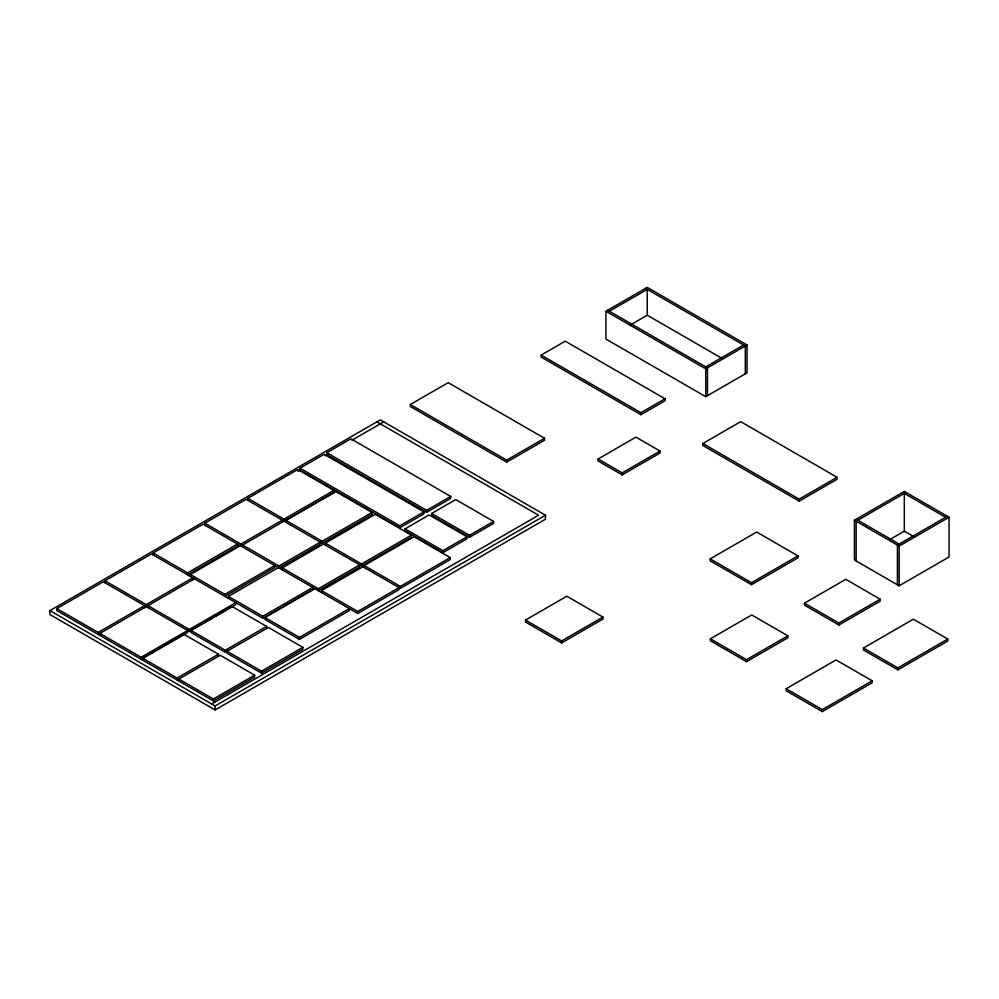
<?xml version="1.0" encoding="UTF-8"?>
<svg xmlns="http://www.w3.org/2000/svg" width="999" height="999" viewBox="0 0 999 999"><rect width="100%" height="100%" fill="white"/><g stroke="black" fill="none" stroke-linecap="round" stroke-linejoin="round"><path stroke-width="1.5" d="M49.95 610.589L380.307 419.867L545.479 515.234L545.479 519.205L215.122 709.927L49.95 614.56L49.95 610.589L215.122 705.956L545.479 515.234M215.122 701.985L56.831 610.589L56.831 608.603L103.284 581.78L189.323 631.455L235.776 604.632L235.776 602.647L189.323 629.47L148.027 605.631L148.027 607.617M105.007 582.779L105.007 580.794L151.461 553.97L262.837 618.269L312.724 589.46L312.724 587.474L262.837 616.283L228.421 596.415L228.421 598.401M153.184 554.957L153.184 552.971L203.084 524.163L357.742 613.461L399.038 589.622L399.038 587.637L357.742 611.475L321.616 590.609L321.616 592.607M204.807 525.162L204.807 523.176L246.104 499.338L283.991 521.166L283.991 519.18L333.891 490.372L333.891 492.357L240.934 546.028L240.934 544.03L282.23 520.192L282.23 522.177M247.864 500.299L247.864 498.314L297.752 469.505L333.891 490.372M300.037 468.194L324.126 454.283L423.913 511.9L423.913 513.886L399.825 527.797L300.037 470.179L300.037 468.194L399.825 525.811L423.913 511.9M326.835 452.722L350.924 438.811L450.711 496.428L450.711 498.414L426.623 512.325L326.835 454.707L326.835 452.722L426.623 510.339L450.711 496.428M410.327 404.52L448.176 382.667L544.53 438.286L544.53 440.272L506.68 462.137L410.327 406.506L410.327 404.52L506.68 460.139L544.53 438.286M297.889 471.416L300.599 469.855M324.912 455.819L327.622 454.258M351.935 440.222L383.741 421.853M605.943 311.238L647.24 287.4L747.04 345.017L747.04 372.827L705.744 396.678L605.943 339.061L605.943 311.238L705.744 368.856L747.04 345.017M609.39 311.238L647.24 289.385L647.24 315.209L722.177 358.479M541.158 355.095L565.247 341.183L665.034 398.801L665.034 400.786L640.946 414.697L541.158 357.08L541.158 355.095L640.946 412.712L665.034 398.801M187.6 572.839L237.5 544.03L237.5 546.028L187.6 574.825L187.6 572.839L153.184 552.971M190.472 576.485L190.472 574.5L240.372 545.691M286.039 522.39L286.039 520.404L335.926 491.595L372.065 512.462L372.065 514.448L322.165 543.256L284.128 521.291M630.269 325.012L647.24 315.209M56.831 608.603L98.127 632.442L144.58 605.631L144.58 607.617M105.007 580.794L146.304 604.632L192.757 577.809L192.757 579.795M194.48 578.808L98.127 634.427L98.127 632.442M224.887 594.368L274.775 565.559L274.775 567.544L224.887 596.353L224.887 594.368L190.472 574.5M278.971 565.996L320.267 542.157L320.267 544.143L278.971 567.981L278.971 565.996L242.844 545.129L242.844 547.127M286.039 520.404L322.165 541.271L372.065 512.462M228.421 596.415L278.321 567.607M282.242 569.867L282.242 567.882L323.539 544.043L361.501 565.958L411.401 537.15L411.401 535.164L375.262 514.31L325.374 543.119L325.374 545.104M141.146 657.28L187.6 630.456L187.6 632.442L141.146 659.265L141.146 657.28L99.85 633.441L99.85 635.426M142.732 660.189L142.732 658.204L184.028 634.353L218.431 654.22L218.431 656.206M302.834 647.327L261.538 671.166L227.123 651.298L227.123 653.284L261.538 673.151L302.834 649.313L302.834 647.327L268.419 627.459L225.312 652.235L190.909 632.367L190.909 630.381L232.205 606.543L266.608 626.41L266.608 628.396M405.057 528.833L429.145 514.922L466.995 536.775L466.995 538.761L442.907 552.672L405.057 530.819L405.057 528.833L442.907 550.686L466.995 536.775M431.643 513.486L455.731 499.575L493.581 521.428L493.581 523.414L469.493 537.325L431.643 515.472L431.643 513.486L469.493 535.339L493.581 521.428M265.022 617.544L299.438 637.412L349.338 608.603L349.338 610.589L299.438 639.397L265.022 619.53L265.022 617.544L314.922 588.736M318.369 588.748L359.665 564.897L359.665 566.883L318.369 590.734L318.369 588.748L282.242 567.882M325.374 543.119L361.501 563.973L411.401 535.164M705.744 366.87L743.593 345.017M364.235 567.544L364.235 565.559L414.135 536.75L450.274 557.604L450.274 559.59L400.374 588.399L362.912 566.77L321.616 590.609M142.732 658.204L177.135 678.071L218.431 654.22M190.909 630.381L225.312 650.249L266.608 626.41M598.076 458.991L635.926 437.137L660.014 451.048L660.014 453.034L622.165 474.887L598.076 460.976L598.076 458.991L622.165 472.902L660.014 451.048M364.235 565.559L400.374 586.413L450.274 557.604M213.361 698.975L254.658 675.137L254.658 677.122L213.361 700.961L213.361 698.975L178.946 679.108L178.946 681.093M211.688 703.97L538.598 515.234L376.86 421.853M702.846 443.519L740.696 421.665L837.05 477.285L837.05 479.283L799.2 501.136L702.846 445.504L702.846 443.519L799.2 499.15L837.05 477.285M525.524 620.067L566.808 596.216L602.946 617.082L602.946 619.068L561.65 642.906L525.524 622.052L525.524 620.067L561.65 640.921L602.946 617.082M710.214 558.866L756.68 532.042L797.964 555.881L797.964 557.867L751.51 584.69L710.214 560.851L710.214 558.866L751.51 582.704L797.964 555.881M854.42 520.242L904.32 491.433L949.05 517.257L949.05 556.992L899.15 585.801L854.42 559.977L854.42 520.242L899.15 546.066L949.05 517.257M906.031 492.42L856.143 521.228L856.143 560.963M710.401 638.811L751.698 614.959L787.836 635.826L787.836 637.812L746.54 661.65L710.401 640.796L710.401 638.811L746.54 659.665L787.836 635.826M889.709 539.597L904.32 531.168L913.635 536.55M947.327 516.271L897.427 545.079L897.427 584.815M804.47 603.171L845.766 579.333L880.169 599.2L880.169 601.186L838.885 625.024L804.47 605.157L804.47 603.171L838.885 623.039L880.169 599.2M786.151 688.748L836.051 659.939L872.189 680.806L872.189 682.792L822.289 711.6L786.151 690.734L786.151 688.748L822.289 709.615L872.189 680.806M863.473 648.001L913.361 619.193L947.776 639.06L947.776 641.046L897.876 669.854L863.473 649.987L863.473 648.001L897.876 667.869L947.776 639.06M645.516 288.399L745.316 346.004L745.316 373.826M607.667 310.252L707.467 367.869L707.467 395.679M945.603 517.257L904.32 493.419L904.32 531.63M857.854 520.242L899.15 544.08M247.864 498.314L283.991 519.18M204.807 523.176L240.934 544.03M254.658 675.137L220.242 655.269L177.135 680.057L177.135 678.071M899.15 546.066L899.15 585.801M897.876 667.869L897.876 669.854M838.885 623.039L838.885 625.024M822.289 709.615L822.289 711.6M799.2 499.15L799.2 501.136M751.51 582.704L751.51 584.69M746.54 659.665L746.54 661.65M705.744 368.856L705.744 396.678M640.946 412.712L640.946 414.697M622.165 472.902L622.165 474.887M561.65 640.921L561.65 642.906M506.68 460.139L506.68 462.137M469.493 535.339L469.493 537.325M442.907 550.686L442.907 552.672M426.623 510.339L426.623 512.325M400.374 586.413L400.374 588.399M399.825 525.811L399.825 527.797M361.501 563.973L361.501 565.958M357.742 611.475L357.742 613.461M322.165 541.271L322.165 543.256M299.438 637.412L299.438 639.397M262.837 616.283L262.837 618.269M261.538 671.166L261.538 673.151M225.312 650.249L225.312 652.235M215.122 705.956L215.122 709.927M189.323 629.47L189.323 631.455M146.304 604.632L146.304 606.618"/></g></svg>
